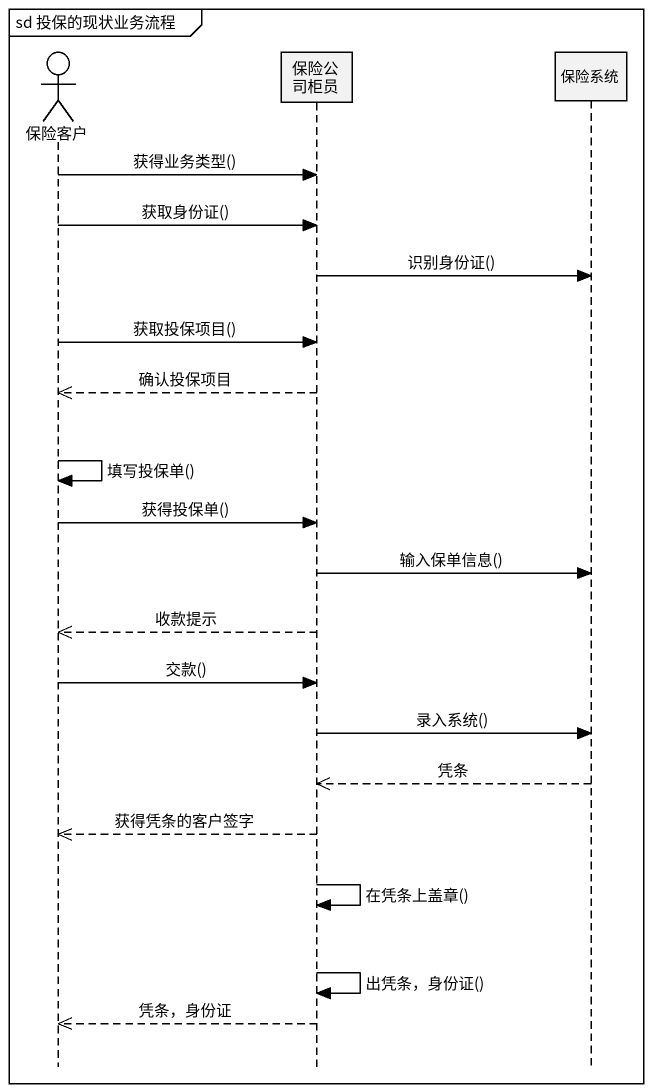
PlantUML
@startuml
mainframe sd 投保的现状业务流程
hide footbox
actor 保险客户
participant 保险公司柜员
participant 保险系统

保险客户 -> 保险公司柜员 : 获得业务类型()
保险客户 -> 保险公司柜员 : 获取身份证()
保险公司柜员 -> 保险系统 : 识别身份证()
保险客户 -> 保险公司柜员 : 获取投保项目()
保险公司柜员 -->> 保险客户 : 确认投保项目
保险客户 -> 保险客户 : 填写投保单()
保险客户 -> 保险公司柜员 : 获得投保单()
保险公司柜员 -> 保险系统 : 输入保单信息()
保险公司柜员 -->> 保险客户 : 收款提示
保险客户 -> 保险公司柜员 : 交款()
保险公司柜员 -> 保险系统 : 录入系统()
保险系统 -->> 保险公司柜员 : 凭条
保险公司柜员 -->> 保险客户 : 获得凭条的客户签字
保险公司柜员 -> 保险公司柜员 : 在凭条上盖章()
保险公司柜员 -> 保险公司柜员 : 出凭条，身份证()
保险公司柜员 -->> 保险客户 : 凭条，身份证
@enduml
